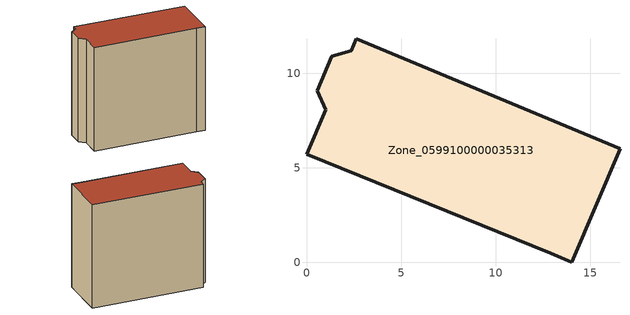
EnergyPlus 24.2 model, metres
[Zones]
Zone_0599100000035313
 floor ground (C_G): 12.92,0.49 0,5.71 1.01,8.08 0.57,9.08 1.33,10.9 2.37,11.2 2.64,11.83 16.58,6.01 14.02,0 z0
 wall outside (C_F): 2.37,11.2 1.33,10.9 0.57,9.08 1.01,8.08 0,5.71 12.92,0.49 14.02,0 16.58,6.01 2.64,11.83 2.37,11.2 z0:14.33
 roof outside (C_R): 12.92,0.49 14.02,0 16.58,6.01 2.64,11.83 2.37,11.2 1.33,10.9 0.57,9.08 1.01,8.08 0,5.71 z14.33
[BUILDING]
Pand.0599100000035313: North Axis=0; Terrain=City; Loads Convergence Tolerance Value=0.04; Temperature Convergence Tolerance Value=0.4; Solar Distribution=FullExterior; Maximum Number of Warmup Days=25; Minimum Number of Warmup Days=1
[Site:Location]
Rotterdam.The.Hague.AP_ZH_NLD Design_Conditions: Latitude=51.96; Longitude=4.45; Time Zone=1; Elevation=-4.5
[SITE:GROUNDTEMPERATURE:BUILDINGSURFACE]
18, 18, 18, 18, 18, 18, 18, 18, 18, 18, 18, 18
[MATERIAL] Thermal Absorptance=0.9; Solar Absorptance=0.7; Visible Absorptance=0.7
Name | Roughness | Thickness | Conductivity | Density | Specific Heat
G.TI.1946 | MediumSmooth | 0.15 | 1 | 540 | 1210
F.TI.1946 | Rough | 0.3 | 0.857143 | 1920 | 840
R.TI.1946 | MediumRough | 0.2 | 0.1 | 1500 | 1000
[CONSTRUCTION]
C_G: G.TI.1946
C_F: F.TI.1946
C_R: R.TI.1946
[ZONE]
Zone_0599100000035313: Type=1; Multiplier=1; Ceiling Height=Autocalculate; Volume=Autocalculate; Floor Area=autocalculate; Part of Total Floor Area=Yes
[ZONEINFILTRATION:DESIGNFLOWRATE]
Infil_Zone_0599100000035313: Zone or ZoneList or Space or SpaceList=Zone_0599100000035313; Schedule=AlwaysOn; Design Flow Rate Calculation Method=Flow/Area; Flow Rate per Floor Area=0.003; Constant Term Coefficient=1; Temperature Term Coefficient=0; Velocity Term Coefficient=0; Velocity Squared Term Coefficient=0
[HVACTEMPLATE:ZONE:IDEALLOADSAIRSYSTEM]
Zone_0599100000035313: Maximum Heating Supply Air Temperature=50; Minimum Cooling Supply Air Temperature=13; Maximum Heating Supply Air Humidity Ratio=0.0156; Minimum Cooling Supply Air Humidity Ratio=0.0077; Heating Limit=NoLimit; Cooling Limit=NoLimit; Dehumidification Control Type=ConstantSensibleHeatRatio; Cooling Sensible Heat Ratio=0.7; Dehumidification Setpoint=60; Humidification Control Type=None; Humidification Setpoint=30; Outdoor Air Method=None; Outdoor Air Flow Rate per Person=0.00944; Outdoor Air Flow Rate per Zone Floor Area=0; Outdoor Air Flow Rate per Zone=0; Demand Controlled Ventilation Type=None; Outdoor Air Economizer Type=NoEconomizer; Heat Recovery Type=None; Sensible Heat Recovery Effectiveness=0.7; Latent Heat Recovery Effectiveness=0.65
[ZONECONTROL:THERMOSTAT]
ThermostatControl_Zone_0599100000035313: Zone or ZoneList=Zone_0599100000035313; Control Type Schedule=DualSetpointControlType; Control 1=Thermostat_Zone_0599100000035313; Temperature Difference Between Cutout And Setpoint=0
[THERMOSTATSETPOINT:DUALSETPOINT]
Thermostat_Zone_0599100000035313: Heating Setpoint Temperature Schedule=HeatingSetpoint_Zone_0599100000035313; Cooling Setpoint Temperature Schedule=CoolingSetpoint_Zone_0599100000035313
[SCHEDULE:COMPACT]
HeatingSetpoint_Zone_0599100000035313: Through: 12/31, For: AllDays, Until: 24:00, 21
CoolingSetpoint_Zone_0599100000035313: Through: 12/31, For: AllDays, Until: 24:00, 24
DualSetpointControlType: Through: 12/31, For: AllDays, Until: 24:00, 4
AlwaysOn: Through: 12/31, For: AllDays, Until: 24:00, 1
